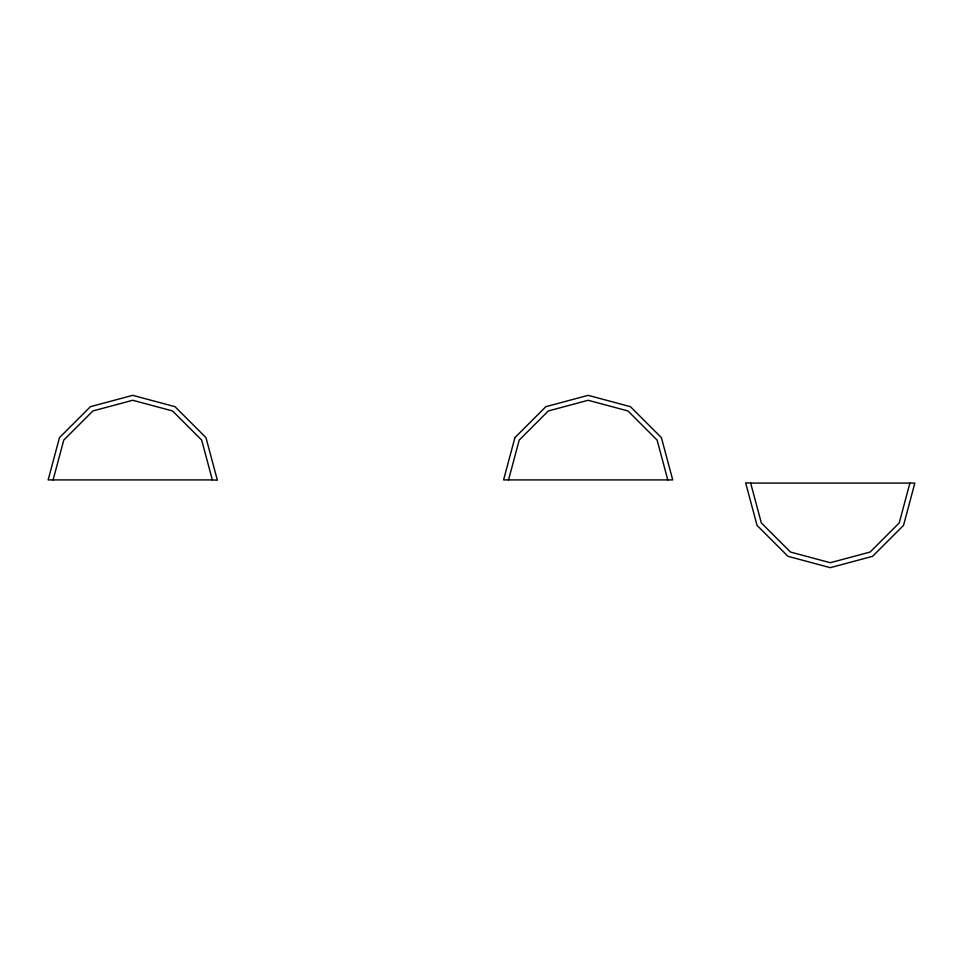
<?xml version="1.0" encoding="UTF-8"?>
<svg xmlns="http://www.w3.org/2000/svg" width="963" height="963" viewBox="0 0 963 963"><rect width="100%" height="100%" fill="white"/><g stroke="black" fill="none" stroke-linecap="round" stroke-linejoin="round"><path stroke-width="1.44" d="M53.097 479.911L63.763 440.091L92.905 410.948L132.713 400.283L172.533 410.948L201.676 440.091L212.342 479.911L217.361 480.188L205.962 437.623L175.001 406.675L132.713 395.336L90.438 406.675L59.477 437.623L48.15 479.911L212.342 479.911M508.536 479.911L519.201 440.091L548.344 410.948L588.152 400.283L627.972 410.948L657.115 440.091L667.78 479.911M909.903 483.089L899.237 522.909L870.095 552.052L830.287 562.717L790.467 552.052L761.324 522.909L750.659 483.089L745.639 482.812L757.038 525.377L787.999 556.325L830.287 567.664L872.562 556.325L903.523 525.377L914.85 483.089L750.659 483.089M514.916 437.623L503.589 479.911L672.728 479.911L661.388 437.623L630.44 406.675L588.152 395.336L545.877 406.675L514.916 437.623"/></g></svg>
